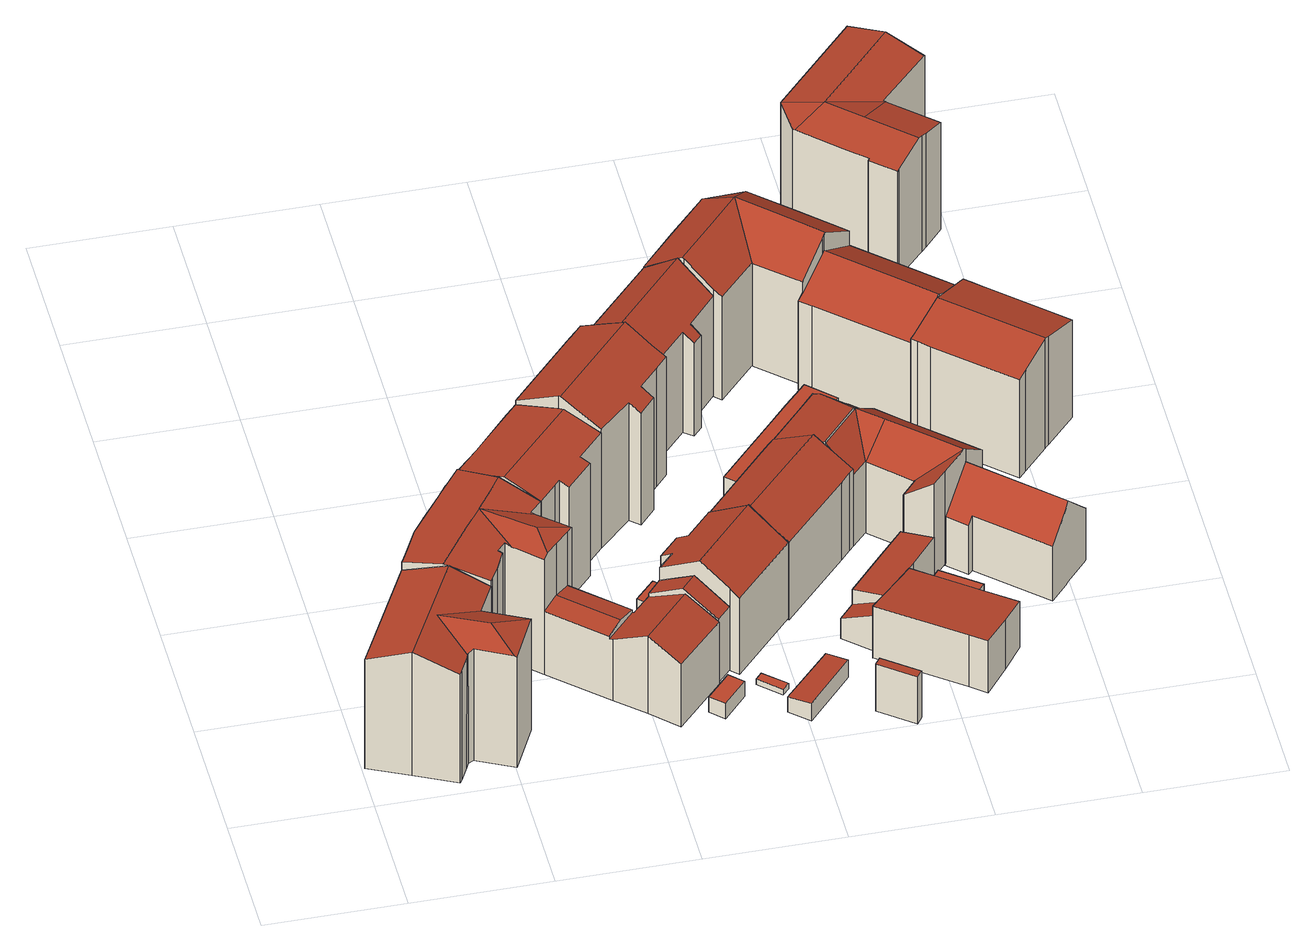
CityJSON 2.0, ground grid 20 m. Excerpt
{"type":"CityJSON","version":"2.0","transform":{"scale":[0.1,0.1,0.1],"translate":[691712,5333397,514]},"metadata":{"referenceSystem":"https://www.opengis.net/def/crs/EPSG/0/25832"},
"CityObjects":{
"building1":{"type":"Building","attributes":{"Gemeindeschluessel":"09162000","HoeheDach":"536.540","HoeheGrund":"514.800","Methode":"2000","NiedrigsteTraufeDesGebaeudes":"533.957","Geometrietyp2DReferenz":"3000","function":"31001_1000","roofType":"3100","measuredHeight":21.74,"storeysAboveGround":5},"geometry":[{"type":"MultiSurface","lod":"2","boundaries":[[[0,1,2,3]],[[4,5,6,7]],[[8,9,10,11]],[[1,12,13,14,2]],[[15,9,8,16,17]],[[16,18,19,3,2,14,20,6,5,17]],[[21,7,6,20,22]],[[21,22,23,24]],[[10,25,26,27,11]],[[28,29,13,12]],[[14,13,29,30,31,23,22,20]],[[18,16,8,11,27,32]],[[27,26,33,32]],[[15,17,5,4]],[[34,33,26,25]],[[35,31,30,36]],[[33,34,0,3,19]],[[10,9,15,4,7,21,24,35,36,28,12,1,0,34,25]],[[18,32,33,19]],[[24,23,31,35]],[[36,30,29,28]]],"semantics":{"surfaces":[{"type":"WallSurface"},{"type":"RoofSurface"},{"type":"GroundSurface"}],"values":[0,0,0,0,0,1,0,0,0,0,1,1,1,0,0,0,0,2,1,0,0]}}]},
"building2":{"type":"Building","attributes":{"Gemeindeschluessel":"09162000","HoeheDach":"536.636","HoeheGrund":"514.870","Methode":"2000","NiedrigsteTraufeDesGebaeudes":"535.066","Geometrietyp2DReferenz":"3000","function":"31001_9998","roofType":"3100","measuredHeight":21.77,"storeysAboveGround":5},"geometry":[{"type":"MultiSurface","lod":"2","boundaries":[[[37,38,39,40]],[[41,42,43,44,45,46,47,48]],[[43,49,50,51,52,44]],[[53,54,55,56,57,58]],[[59,60,61,62]],[[63,64,65,66]],[[67,68,38,37]],[[69,70,62,61,71,72]],[[66,65,73,74]],[[52,51,75,76,55,54]],[[77,40,39,78,79,80]],[[46,45,44,52,54,53,58]],[[73,81,82,83,84,85,86,74]],[[87,88,89,90]],[[91,50,49,43,42,41,48,92,93,87,90,67,37,40,77,80,63,66,74,86,85,84,94,95,96,97,59,62,70,69,98,99,100,101]],[[93,92,48,47,102,103]],[[93,103,88,87]],[[91,75,51,50]],[[78,104,58,105,106,107,108,109,83,82,81,73,65,64,79]],[[101,76,75,91]],[[90,89,68,67]],[[80,79,64,63]],[[106,60,59,97,96,107]],[[39,38,68,89,88,103,102,47,46,58,104,78]],[[57,72,71,61,60,106,105,58]],[[57,56,55,76,101,100,99,98,69,72]],[[83,109,108,107,96,95,94,84]]],"semantics":{"surfaces":[{"type":"WallSurface"},{"type":"RoofSurface"},{"type":"GroundSurface"}],"values":[0,0,0,1,0,0,0,0,0,1,0,1,0,0,2,0,0,0,1,0,0,0,0,1,1,0,0]}}]},
"building3":{"type":"Building","attributes":{"Gemeindeschluessel":"09162000","HoeheDach":"536.956","HoeheGrund":"514.900","Methode":"1000","NiedrigsteTraufeDesGebaeudes":"534.713","Geometrietyp2DReferenz":"3000","function":"31001_1000","roofType":"3100","measuredHeight":22.06,"storeysAboveGround":6},"geometry":[{"type":"MultiSurface","lod":"2","boundaries":[[[110,61,111,112,113,114,115,116,117,118,119]],[[120,117,116,121]],[[122,119,118,123,124,125,126,127,128]],[[121,116,115,129]],[[129,115,114,130]],[[121,129,130,131,132,133,62,134,135,59,96,136,137,138,139,140,141,120]],[[62,133,132,112,111,61]],[[136,127,126,137]],[[96,128,127,136]],[[118,117,120,141,140,123]],[[131,113,112,132]],[[126,125,124,139,138,137]],[[135,134,62,61,110,119,122,59]],[[130,114,113,131]],[[123,140,139,124]],[[59,122,128,96]]],"semantics":{"surfaces":[{"type":"RoofSurface"},{"type":"WallSurface"},{"type":"GroundSurface"}],"values":[0,1,0,1,1,2,1,1,1,1,1,1,1,1,1,1]}}]},
"building4":{"type":"Building","attributes":{"Gemeindeschluessel":"09162000","HoeheDach":"528.580","HoeheGrund":"514.870","Methode":"2000","NiedrigsteTraufeDesGebaeudes":"525.490","Geometrietyp2DReferenz":"3000","function":"31001_9998","roofType":"3100","measuredHeight":13.71,"storeysAboveGround":3},"geometry":[{"type":"MultiSurface","lod":"2","boundaries":[[[142,143,43,50,91,144,145,146,147,148,149,150]],[[149,151,152,150]],[[153,154,155,156,157,158,159,160,161]],[[50,43,162,163,164]],[[144,91,165,166,156,155]],[[145,154,153,146]],[[148,147,146,153,161,167]],[[142,150,152,160,159]],[[168,169,163,162]],[[148,167,151,149]],[[43,143,158,157,168,162]],[[169,166,165,164,163]],[[144,155,154,145]],[[157,156,166,169,168]],[[152,151,167,161,160]],[[142,159,158,143]],[[50,164,165,91]]],"semantics":{"surfaces":[{"type":"GroundSurface"},{"type":"WallSurface"},{"type":"RoofSurface"}],"values":[0,1,2,1,1,1,1,1,2,1,1,2,1,1,2,1,1]}}]},
"building5":{"type":"Building","attributes":{"Gemeindeschluessel":"09162000","HoeheDach":"517.200","HoeheGrund":"515.020","Methode":"2000","NiedrigsteTraufeDesGebaeudes":"517.200","Geometrietyp2DReferenz":"3000","function":"51009_1610","roofType":"1000","measuredHeight":2.18},"geometry":[{"type":"MultiSurface","lod":"2","boundaries":[[[170,171,172,173]],[[174,175,176,177]],[[173,172,175,174]],[[177,176,171,170]],[[171,176,175,172]],[[173,174,177,170]]],"semantics":{"surfaces":[{"type":"WallSurface"},{"type":"RoofSurface"},{"type":"GroundSurface"}],"values":[0,0,0,0,1,2]}}]},
"building6":{"type":"Building","attributes":{"Gemeindeschluessel":"09162000","HoeheDach":"529.442","HoeheGrund":"515.071","Methode":"1000","NiedrigsteTraufeDesGebaeudes":"526.229","Geometrietyp2DReferenz":"3000","function":"31001_1000","roofType":"3100","measuredHeight":14.37,"storeysAboveGround":4},"geometry":[{"type":"MultiSurface","lod":"2","boundaries":[[[178,179,180,181,182]],[[178,182,183,184]],[[185,181,180,186]],[[182,181,185,183]],[[183,185,186,187,184]],[[186,180,179,187]],[[184,187,179,178]]],"semantics":{"surfaces":[{"type":"WallSurface"},{"type":"GroundSurface"},{"type":"RoofSurface"}],"values":[0,1,2,0,0,2,0]}}]},
"building7":{"type":"Building","attributes":{"Gemeindeschluessel":"09162000","HoeheDach":"517.577","HoeheGrund":"514.920","Methode":"1000","NiedrigsteTraufeDesGebaeudes":"517.577","Geometrietyp2DReferenz":"3000","function":"31001_2000","roofType":"1000","measuredHeight":2.66},"geometry":[{"type":"MultiSurface","lod":"2","boundaries":[[[188,189,190,191]],[[191,190,192,193]],[[188,191,193,194]],[[194,195,189,188]],[[193,192,195,194]],[[195,192,190,189]]],"semantics":{"surfaces":[{"type":"WallSurface"},{"type":"GroundSurface"},{"type":"RoofSurface"}],"values":[0,0,1,0,0,2]}}]},
"building8":{"type":"Building","attributes":{"Gemeindeschluessel":"09162000","HoeheDach":"518.031","HoeheGrund":"515.200","Methode":"1000","NiedrigsteTraufeDesGebaeudes":"518.031","Geometrietyp2DReferenz":"3000","function":"31001_1000","roofType":"1000","measuredHeight":2.83,"storeysAboveGround":1},"geometry":[{"type":"MultiSurface","lod":"2","boundaries":[[[196,197,198,199]],[[197,200,201,198]],[[199,202,203,196]],[[198,201,202,199]],[[202,201,200,203]],[[196,203,200,197]]],"semantics":{"surfaces":[{"type":"GroundSurface"},{"type":"WallSurface"},{"type":"RoofSurface"}],"values":[0,1,1,1,2,1]}}]},
"building9":{"type":"Building","attributes":{"Gemeindeschluessel":"09162000","HoeheDach":"539.087","HoeheGrund":"514.920","Methode":"2000","NiedrigsteTraufeDesGebaeudes":"534.581","Geometrietyp2DReferenz":"3000","function":"31001_1000","roofType":"3100","measuredHeight":24.17,"storeysAboveGround":4},"geometry":[{"type":"MultiSurface","lod":"2","boundaries":[[[204,205,206,207,208,209]],[[210,211,212,213]],[[214,215,216,217]],[[218,219,215,214]],[[220,120,221,222,223,140]],[[221,224,225,226,227,228,229,216,215,219,230,222]],[[231,211,210,232,207,206]],[[230,219,218,233,213,212]],[[217,216,229,234]],[[217,234,235,236,237,238,239,120,220,140,139,209,208,207,232,210,213,233,218,214]],[[238,237,226,225,224,239]],[[239,224,221,120]],[[228,227,236,235,234,229]],[[236,227,226,237]],[[223,222,230,212,211,231,206,205,204,240]],[[139,240,204,209]],[[140,223,240,139]]],"semantics":{"surfaces":[{"type":"WallSurface"},{"type":"RoofSurface"},{"type":"GroundSurface"}],"values":[0,0,0,0,0,1,0,0,0,2,0,0,0,0,1,0,0]}}]},
"building10":{"type":"Building","attributes":{"Gemeindeschluessel":"09162000","HoeheDach":"532.330","HoeheGrund":"515.040","Methode":"2000","NiedrigsteTraufeDesGebaeudes":"527.219","Geometrietyp2DReferenz":"3000","function":"31001_1000","roofType":"3100","measuredHeight":17.29,"storeysAboveGround":5},"geometry":[{"type":"MultiSurface","lod":"2","boundaries":[[[241,242,243,244,245,246,247,248]],[[249,250,251,252,253,254,255,256]],[[248,247,257,258]],[[259,260,256,255]],[[261,243,242,241,248,258,262,263,264,265,266,259,255,254,253,252]],[[246,245,249,256,260,267,268,269,270,271,257,247]],[[244,272,251,250,249,245]],[[261,272,244,243]],[[268,267,266,265,264,269]],[[262,258,257,271,270,263]],[[252,251,272,261]],[[263,270,269,264]],[[266,267,260,259]]],"semantics":{"surfaces":[{"type":"WallSurface"},{"type":"GroundSurface"},{"type":"RoofSurface"}],"values":[0,0,0,0,1,2,2,0,0,0,0,0,0]}}]},
"building11":{"type":"Building","attributes":{"Gemeindeschluessel":"09162000","HoeheDach":"515.950","HoeheGrund":"514.950","Methode":"2000","NiedrigsteTraufeDesGebaeudes":"515.950","Geometrietyp2DReferenz":"3000","function":"51009_1610","roofType":"1000","measuredHeight":1},"geometry":[{"type":"MultiSurface","lod":"2","boundaries":[[[273,274,275,276]],[[277,278,279,280]],[[276,277,280,273]],[[275,278,277,276]],[[274,279,278,275]],[[273,280,279,274]]],"semantics":{"surfaces":[{"type":"GroundSurface"},{"type":"RoofSurface"},{"type":"WallSurface"}],"values":[0,1,2,2,2,2]}}]},
"building12":{"type":"Building","attributes":{"Gemeindeschluessel":"09162000","HoeheDach":"517.724","HoeheGrund":"514.570","Methode":"1000","NiedrigsteTraufeDesGebaeudes":"517.312","Geometrietyp2DReferenz":"3000","function":"31001_2000","roofType":"1000","measuredHeight":3.15},"geometry":[{"type":"MultiSurface","lod":"2","boundaries":[[[281,282,283,284]],[[283,282,285,286]],[[284,283,286,287]],[[287,288,281,284]],[[288,285,282,281]],[[287,286,285,288]]],"semantics":{"surfaces":[{"type":"WallSurface"},{"type":"RoofSurface"},{"type":"GroundSurface"}],"values":[0,1,0,2,0,0]}}]},
"building13":{"type":"Building","attributes":{"Gemeindeschluessel":"09162000","HoeheDach":"536.856","HoeheGrund":"514.980","Methode":"2000","NiedrigsteTraufeDesGebaeudes":"531.295","Geometrietyp2DReferenz":"3000","function":"31001_1000","roofType":"3100","measuredHeight":21.88,"storeysAboveGround":6},"geometry":[{"type":"MultiSurface","lod":"2","boundaries":[[[289,290,291,292]],[[293,294,295,296]],[[297,292,291,298]],[[298,291,290,299]],[[300,301,302,303]],[[299,290,304,305]],[[306,307,308,309]],[[310,311,312,313]],[[314,311,310,315,305,304]],[[316,303,302,317,307,306]],[[313,293,296,300,303,316,306,309,318,297,298,299,305,315,310]],[[318,309,308,289,292,297]],[[313,312,294,293]],[[296,295,301,300]],[[308,307,317,302,301,295,294,312,311,314,304,290,289]]],"semantics":{"surfaces":[{"type":"RoofSurface"},{"type":"WallSurface"},{"type":"GroundSurface"}],"values":[0,1,1,1,1,1,1,1,1,1,2,1,1,1,0]}}]},
"building14":{"type":"Building","attributes":{"Gemeindeschluessel":"09162000","HoeheDach":"522.608","HoeheGrund":"514.322","Methode":"1000","NiedrigsteTraufeDesGebaeudes":"522.478","Geometrietyp2DReferenz":"3000","function":"51009_1610","roofType":"1000","measuredHeight":8.29},"geometry":[{"type":"MultiSurface","lod":"2","boundaries":[[[319,320,321,322]],[[323,324,325,326]],[[321,320,325,324]],[[323,326,319,322]],[[326,325,320,319]],[[322,321,324,323]]],"semantics":{"surfaces":[{"type":"WallSurface"},{"type":"RoofSurface"},{"type":"GroundSurface"}],"values":[0,0,1,2,0,0]}}]},
"building15":{"type":"Building","attributes":{"Gemeindeschluessel":"09162000","HoeheDach":"531.886","HoeheGrund":"514.750","Methode":"1000","NiedrigsteTraufeDesGebaeudes":"528.393","Geometrietyp2DReferenz":"3000","function":"31001_1000","roofType":"3100","measuredHeight":17.14,"storeysAboveGround":4},"geometry":[{"type":"MultiSurface","lod":"2","boundaries":[[[327,328,329,330,331,332,333,334]],[[335,336,337,338,339,340,329,328]],[[330,329,340,341,342,343,344,331]],[[345,338,337,346]],[[347,333,332,348]],[[349,336,335,350]],[[341,340,339,351]],[[346,337,336,349]],[[351,339,338,345]],[[348,332,331,344]],[[352,353,350,335,328,327,334,354]],[[345,346,349,350,353,352,354,347,348,344,343,342,341,351]],[[354,334,333,347]]],"semantics":{"surfaces":[{"type":"RoofSurface"},{"type":"WallSurface"},{"type":"GroundSurface"}],"values":[0,0,1,1,1,1,1,1,1,1,1,2,1]}}]},
"building16":{"type":"Building","attributes":{"Gemeindeschluessel":"09162000","HoeheDach":"521.847","HoeheGrund":"514.500","Methode":"2000","NiedrigsteTraufeDesGebaeudes":"518.143","Geometrietyp2DReferenz":"3000","function":"31001_1000","roofType":"2100","measuredHeight":7.35,"storeysAboveGround":2},"geometry":[{"type":"MultiSurface","lod":"2","boundaries":[[[355,356,357,358]],[[359,360,361,362,363,364,365]],[[359,365,366,367]],[[366,368,369,370,371,372,367]],[[358,357,373,374]],[[361,360,359,367,372,371,355,358,374]],[[371,370,356,355]],[[364,363,369,368]],[[374,373,362,361]],[[363,362,373,357,356,370,369]],[[365,364,368,366]]],"semantics":{"surfaces":[{"type":"WallSurface"},{"type":"GroundSurface"},{"type":"RoofSurface"}],"values":[0,0,0,0,0,1,0,0,0,2,2]}}]},
"building17":{"type":"Building","attributes":{"Gemeindeschluessel":"09162000","HoeheDach":"531.456","HoeheGrund":"514.780","Methode":"2000","NiedrigsteTraufeDesGebaeudes":"518.428","Geometrietyp2DReferenz":"3000","function":"31001_2000","roofType":"1000","measuredHeight":16.68},"geometry":[{"type":"MultiSurface","lod":"2","boundaries":[[[375,376,377,378,379,380,381,382,383]],[[383,382,381,384,385,386]],[[387,388,389,390,391,392]],[[380,393,394,387,392,384,381]],[[395,396,341,343,344,397,398,399,400,401,402,389,388,387,394,393,403,404,405,406]],[[404,407,408,405]],[[402,409,390,389]],[[397,344,375,383,386,410,398]],[[379,407,404,403,393,380]],[[401,411,409,402]],[[343,341,377,376,375,344]],[[378,412,413,408,407,379]],[[410,414,415,411,401,400,399,398]],[[406,413,412,395]],[[405,408,413,406]],[[341,396,395,412,378,377]],[[386,385,384,392,391,390,409,411,415,414,410]]],"semantics":{"surfaces":[{"type":"RoofSurface"},{"type":"WallSurface"},{"type":"GroundSurface"}],"values":[0,1,1,1,2,1,1,1,1,1,1,0,1,1,1,1,0]}}]},
"building18":{"type":"Building","attributes":{"Gemeindeschluessel":"09162000","HoeheDach":"523.505","HoeheGrund":"514.400","Methode":"2000","NiedrigsteTraufeDesGebaeudes":"522.512","Geometrietyp2DReferenz":"3000","function":"31001_1000","roofType":"1000","measuredHeight":9.11,"storeysAboveGround":3},"geometry":[{"type":"MultiSurface","lod":"2","boundaries":[[[416,417,418,419]],[[420,421,422,423]],[[424,425,426,427]],[[428,429,418,417,422,421,426,425,430,431]],[[432,433,429,428,431,434]],[[427,426,421,420]],[[416,419,433,432,434,435,424,427,420,423]],[[431,430,425,424,435,434]],[[423,422,417,416]],[[419,418,429,433]]],"semantics":{"surfaces":[{"type":"WallSurface"},{"type":"RoofSurface"},{"type":"GroundSurface"}],"values":[0,0,0,1,0,0,2,0,0,0]}}]},
"building19":{"type":"Building","attributes":{"Gemeindeschluessel":"09162000","HoeheDach":"522.330","HoeheGrund":"514.320","Methode":"2000","NiedrigsteTraufeDesGebaeudes":"522.330","Geometrietyp2DReferenz":"3000","function":"51009_1610","roofType":"1000","measuredHeight":8.01},"geometry":[{"type":"MultiSurface","lod":"2","boundaries":[[[436,437,438,439]],[[440,436,439,441]],[[439,438,442,441]],[[441,442,443,440]],[[442,438,437,443]],[[440,443,437,436]]],"semantics":{"surfaces":[{"type":"WallSurface"},{"type":"GroundSurface"},{"type":"RoofSurface"}],"values":[0,1,0,0,2,0]}}]},
"building20":{"type":"Building","attributes":{"Gemeindeschluessel":"09162000","HoeheDach":"537.296","HoeheGrund":"514.870","Methode":"1000","NiedrigsteTraufeDesGebaeudes":"532.989","Geometrietyp2DReferenz":"3000","function":"31001_1000","roofType":"3100","measuredHeight":22.43,"storeysAboveGround":6},"geometry":[{"type":"MultiSurface","lod":"2","boundaries":[[[444,445,446,447,448,449,450,451,445]],[[452,453,454,455,449,448]],[[450,449,455,456,457,451]],[[458,459,460,461,445,451,462,463]],[[456,455,454,464,465,457]],[[466,467,446,445,444,468]],[[469,470,458,463,471,472]],[[473,474,466,468,444,445,461,460]],[[475,447,446,467]],[[476,459,458,470]],[[452,448,447,475]],[[451,457,477]],[[473,460,459,476]],[[471,463,462,451,477,478,479]],[[472,471,479,480]],[[479,478,477,481,482,480]],[[453,452,475,467,466,468,466,474,473,476,470,469,472,480,482,481,465,464,454]],[[481,477,457,465]]],"semantics":{"surfaces":[{"type":"RoofSurface"},{"type":"WallSurface"},{"type":"GroundSurface"}],"values":[0,1,0,0,1,1,1,1,1,1,1,0,1,0,1,1,2,1]}}]},
"building21":{"type":"Building","attributes":{"Gemeindeschluessel":"09162000","HoeheDach":"531.235","HoeheGrund":"514.800","Methode":"1000","NiedrigsteTraufeDesGebaeudes":"527.255","Geometrietyp2DReferenz":"3000","function":"31001_1000","roofType":"3100","measuredHeight":16.43,"storeysAboveGround":3},"geometry":[{"type":"MultiSurface","lod":"2","boundaries":[[[483,484,485,486,487,488,489,490]],[[491,492,493,395,494,341]],[[351,495,491,341]],[[496,497,498]],[[493,497,499,490,489,406,500,395]],[[501,502,503,504,505,506,507,508,509,510]],[[511,510,509,508,512,513,514]],[[515,516,517,513,512,518,498,519]],[[501,510,511,520]],[[496,521,507,506,485,484,483,490,499,497]],[[486,485,506,505]],[[351,522,519,498,523,495]],[[514,513,517,524]],[[495,523,498,497,493,492,491]],[[520,511,514,524]],[[518,512,508,507,521,496,498]],[[505,504,503,502,501,520,524,517,516,515,519,522,351,341,494,395,500,406,489,488,487,486]]],"semantics":{"surfaces":[{"type":"WallSurface"},{"type":"RoofSurface"},{"type":"GroundSurface"}],"values":[0,0,0,1,0,0,1,0,0,1,0,0,0,1,0,1,2]}}]},
"building22":{"type":"Building","attributes":{"Gemeindeschluessel":"09162000","HoeheDach":"528.674","HoeheGrund":"514.540","Methode":"2000","NiedrigsteTraufeDesGebaeudes":"523.073","Geometrietyp2DReferenz":"3000","function":"31001_1000","roofType":"3100","measuredHeight":14.13,"storeysAboveGround":3},"geometry":[{"type":"MultiSurface","lod":"2","boundaries":[[[525,526,527,528]],[[528,527,529,530]],[[531,532,533,534,535,536,537,538]],[[539,540,541,542,543,544,545,546,547,548]],[[549,526,525,550,551,552,553,554,555,556]],[[556,555,554,533,532,531,538,543,542]],[[534,533,554,553]],[[557,558,530,529,559,560]],[[544,543,538,537]],[[557,560,539,548]],[[560,559,529,527,526,549,556,542,541,540,539]],[[552,551,550,525,528,530,558,557,548,547,546,545,544,537,536,535,534,553]]],"semantics":{"surfaces":[{"type":"WallSurface"},{"type":"RoofSurface"},{"type":"GroundSurface"}],"values":[0,0,0,0,0,1,0,0,0,0,1,2]}}]},
"building23":{"type":"Building","attributes":{"Gemeindeschluessel":"09162000","HoeheDach":"534.405","HoeheGrund":"514.950","Methode":"1000","NiedrigsteTraufeDesGebaeudes":"530.499","Geometrietyp2DReferenz":"3000","function":"31001_9998","roofType":"3100","measuredHeight":19.45,"storeysAboveGround":4},"geometry":[{"type":"MultiSurface","lod":"2","boundaries":[[[454,561,562,563]],[[564,565,566,567,568,569]],[[570,571,572,573,574,575]],[[572,571,570,576,565,564,569,577,467,475,578,452,454,563]],[[568,567,566,579,575,574,580,581,582,583]],[[574,573,562,561,584,580]],[[581,580,584,452,578,475]],[[565,576,570,575,579,566]],[[569,568,583,577]],[[577,583,582,467]],[[467,582,581,475]],[[563,562,573,572]],[[452,584,561,454]]],"semantics":{"surfaces":[{"type":"WallSurface"},{"type":"GroundSurface"},{"type":"RoofSurface"}],"values":[0,0,0,1,2,2,0,0,0,0,0,0,0]}}]},
"building24":{"type":"Building","attributes":{"Gemeindeschluessel":"09162000","HoeheDach":"517.876","HoeheGrund":"514.830","Methode":"2000","NiedrigsteTraufeDesGebaeudes":"517.333","Geometrietyp2DReferenz":"3000","function":"31001_2000","roofType":"3100","measuredHeight":3.05},"geometry":[{"type":"MultiSurface","lod":"2","boundaries":[[[585,586,587,588]],[[589,587,586,590]],[[591,592,590,586,585,593]],[[591,593,594,595]],[[594,588,587,589,596,595]],[[593,585,588,594]],[[592,591,595,596,589,590]]],"semantics":{"surfaces":[{"type":"RoofSurface"},{"type":"WallSurface"},{"type":"GroundSurface"}],"values":[0,1,1,1,1,0,2]}}]},
"building25":{"type":"Building","attributes":{"Gemeindeschluessel":"09162000","HoeheDach":"534.170","HoeheGrund":"514.930","Methode":"2000","NiedrigsteTraufeDesGebaeudes":"532.097","Geometrietyp2DReferenz":"3000","function":"31001_1000","roofType":"3100","measuredHeight":19.24,"storeysAboveGround":4},"geometry":[{"type":"MultiSurface","lod":"2","boundaries":[[[597,598,599,600,601,602,603,604,605,606]],[[604,603,607,572,608,570]],[[609,601,600,610]],[[611,599,598,612]],[[613,614,615,616]],[[565,605,604,570]],[[609,617,616,615,602,601]],[[616,617,609,610,611,612,618,619,565,570,608,572,563,620,621,613]],[[572,607,622,563]],[[563,622,623,620]],[[620,623,624,621]],[[602,615,614,624,623,622,607,603]],[[619,606,605,565]],[[612,598,597,618]],[[621,624,614,613]],[[618,597,606,619]],[[610,600,599,611]]],"semantics":{"surfaces":[{"type":"RoofSurface"},{"type":"WallSurface"},{"type":"GroundSurface"}],"values":[0,1,1,1,1,1,1,2,1,1,1,0,1,1,1,1,1]}}]},
"building26":{"type":"Building","attributes":{"Gemeindeschluessel":"09162000","HoeheDach":"535.536","HoeheGrund":"515.030","Methode":"1000","NiedrigsteTraufeDesGebaeudes":"533.860","Geometrietyp2DReferenz":"3000","function":"31001_1000","roofType":"3100","measuredHeight":20.51,"storeysAboveGround":5},"geometry":[{"type":"MultiSurface","lod":"2","boundaries":[[[625,626,627,628,629,630]],[[631,632,633,634]],[[635,636,637,638]],[[639,637,636,640,641,642,643,644,645]],[[646,645,644,625]],[[647,640,636,635]],[[648,641,640,647]],[[644,649,650,627,626,625]],[[651,646,625,630]],[[643,652,653,644]],[[654,655,656,657]],[[657,656,658,659]],[[650,633,632,660,628,627]],[[642,661,658,656,655,652,643]],[[653,652,655,654,662,663,631,634]],[[664,665,638,637,639,645,646,651]],[[648,666,667,661,642,641]],[[659,658,661,667]],[[653,634,633,650,649,644]],[[631,663,662,654,657,659,667,666,648,647,635,638,665,664,651,630,629,628,660,632]]],"semantics":{"surfaces":[{"type":"WallSurface"},{"type":"RoofSurface"},{"type":"GroundSurface"}],"values":[0,0,0,1,1,0,0,1,0,1,0,0,0,1,0,0,0,0,1,2]}}]}
},
"vertices":[
[175,131,8],[199,176,8],[199,176,202],[175,131,202],[123,20,8],[123,20,200],[120,15,200],[120,15,8],[139,51,201],[139,51,8],[148,56,8],[148,56,204],[147,204,8],[147,204,225],[148,204,225],[135,43,8],[138,50,200],[135,43,200],[111,115,221],[176,131,202],[62,44,225],[61,44,8],[61,44,225],[3,72,200],[3,72,8],[201,29,8],[201,29,202],[197,31,204],[91,237,8],[91,237,200],[17,98,200],[5,76,200],[177,83,221],[236,99,203],[236,99,8],[5,76,8],[17,98,8],
[199,176,9],[199,176,212],[147,205,225],[147,205,9],[241,236,9],[247,231,9],[277,203,9],[277,203,211],[247,231,212],[241,236,212],[233,244,214],[233,244,9],[284,211,9],[299,227,9],[299,227,214],[284,211,215],[268,261,226],[279,252,226],[325,258,213],[289,291,212],[286,294,212],[212,306,226],[253,361,9],[253,361,226],[299,317,212],[299,317,9],[93,240,9],[93,240,214],[104,261,213],[104,261,9],[201,179,9],[201,179,212],[281,298,9],[283,300,9],[283,300,213],[281,298,213],[121,295,212],[121,295,9],[319,248,213],[327,257,212],[141,208,9],[141,208,226],[91,237,214],[91,237,9],[137,316,212],[138,318,212],[168,357,212],[168,357,9],[138,318,9],[137,316,9],[226,226,9],[226,226,213],[213,200,212],[213,200,9],[319,248,9],[230,240,9],[221,230,9],[182,376,9],[185,379,9],[205,405,9],[252,362,9],[286,294,9],[289,291,9],[325,258,9],[327,257,9],[230,240,215],[221,230,215],[188,274,226],[235,338,226],[252,362,226],[205,405,212],[185,379,212],[182,376,212],
[274,341,223],[300,318,212],[324,344,212],[332,353,212],[343,342,207],[381,383,207],[370,393,212],[408,434,212],[365,472,230],[258,356,230],[408,434,9],[370,393,9],[253,361,228],[360,478,227],[311,521,207],[295,504,207],[239,442,207],[209,410,208],[205,405,208],[381,383,9],[343,342,9],[332,353,9],[324,344,9],[300,318,9],[274,341,9],[258,356,9],[209,410,9],[239,442,9],[295,504,9],[311,521,9],[360,478,9],[365,472,9],
[394,95,9],[354,131,9],[394,179,9],[420,205,9],[421,204,9],[459,169,9],[499,133,9],[499,132,9],[431,59,9],[499,132,118],[431,59,119],[421,204,117],[420,205,117],[394,179,116],[392,180,115],[350,135,115],[354,131,117],[394,95,146],[394,94,146],[461,167,146],[277,203,120],[298,226,125],[299,227,124],[319,248,120],[392,180,120],[499,133,119],[350,135,120],[371,158,125],
[395,239,10],[395,239,32],[313,315,32],[313,315,10],[327,330,10],[327,330,32],[409,253,32],[409,253,10],
[440,228,11],[440,228,122],[479,191,154],[519,155,122],[519,155,11],[499,133,11],[420,205,11],[499,133,122],[459,169,154],[420,205,122],
[473,80,9],[473,80,36],[508,118,36],[508,118,9],[527,100,36],[527,100,9],[492,62,9],[492,62,36],
[423,289,12],[452,320,12],[479,295,12],[450,264,12],[452,320,40],[479,295,40],[450,264,40],[423,289,40],
[410,629,214],[428,648,214],[428,649,214],[428,649,9],[428,648,9],[410,629,9],[468,612,9],[468,612,243],[476,604,249],[476,604,9],[525,559,9],[525,559,217],[507,539,217],[507,539,9],[508,574,9],[508,574,229],[362,475,9],[408,434,218],[362,475,251],[360,478,249],[456,481,216],[459,478,214],[470,468,206],[493,494,206],[483,504,214],[479,508,217],[479,602,251],[459,621,236],[459,621,9],[479,602,9],[479,508,9],[483,504,9],[493,494,9],[470,468,9],[459,478,9],[456,481,9],[311,521,214],
[479,191,10],[485,186,10],[519,155,10],[519,155,154],[485,186,183],[479,191,178],[440,228,144],[440,228,10],[573,282,183],[574,282,183],[618,240,143],[618,240,10],[574,282,10],[573,282,10],[530,322,10],[530,322,145],[463,252,144],[463,252,10],[529,323,10],[529,323,144],[530,144,10],[459,256,10],[450,264,10],[479,295,10],[487,287,10],[492,283,10],[492,283,144],[487,287,140],[479,295,132],[450,264,132],[459,256,140],[530,144,144],
[547,120,9],[556,130,9],[587,102,9],[577,92,9],[577,92,19],[587,102,19],[556,130,19],[547,120,19],
[670,110,6],[670,110,37],[603,36,37],[603,36,6],[645,134,33],[576,60,33],[576,60,6],[645,134,6],
[467,612,229],[581,737,229],[543,773,188],[428,649,188],[591,640,10],[591,640,173],[578,626,173],[578,626,10],[428,649,10],[543,773,10],[581,737,10],[565,637,10],[565,637,186],[508,574,186],[508,574,10],[588,730,221],[588,730,10],[476,604,10],[476,604,219],[468,612,228],[468,612,10],[621,699,10],[621,699,186],[579,651,186],[579,651,10],[620,700,187],[620,700,10],[506,576,10],[506,576,187],[467,612,10],
[748,13,3],[748,13,85],[740,2,86],[740,2,3],[691,40,3],[691,40,86],[699,51,85],[699,51,3],
[574,282,178],[574,281,179],[690,405,179],[689,406,178],[645,447,144],[638,440,144],[624,425,144],[530,322,144],[618,240,145],[619,239,144],[714,341,144],[728,357,144],[735,364,144],[703,393,169],[703,393,8],[690,405,8],[689,406,8],[645,447,8],[728,357,8],[714,341,8],[624,425,8],[638,440,8],[619,239,8],[618,240,8],[735,364,8],[574,282,8],[574,281,8],[530,322,8],
[788,314,5],[788,314,67],[791,311,68],[791,311,5],[717,155,5],[738,179,5],[787,234,5],[787,234,78],[738,179,78],[738,179,68],[717,155,68],[678,190,41],[678,190,5],[699,214,41],[699,214,67],[748,269,67],[748,269,5],[699,214,5],[826,280,78],[826,280,5],
[645,447,136],[689,406,165],[703,393,175],[755,450,175],[727,528,139],[723,532,136],[719,536,134],[693,507,134],[641,451,133],[719,536,44],[693,507,44],[641,451,44],[705,549,8],[709,553,8],[773,621,8],[773,621,44],[709,553,44],[705,549,44],[723,532,8],[719,536,8],[756,451,8],[755,450,8],[641,451,8],[589,499,8],[641,556,8],[671,588,8],[702,622,8],[735,657,8],[727,528,8],[754,503,8],[760,505,8],[785,482,8],[754,503,139],[760,505,134],[735,657,44],[589,499,44],[702,622,44],[756,451,173],[785,482,134],[641,556,44],[671,588,44],
[877,82,4],[877,82,90],[845,41,95],[845,41,4],[859,157,4],[859,157,85],[906,121,85],[906,121,4],[778,219,4],[778,219,85],[806,198,85],[806,198,4],[714,142,95],[822,59,95],[740,176,91],[711,144,95],[714,142,4],[822,59,4],[711,144,4],[740,176,4],
[815,209,3],[815,209,83],[868,168,83],[868,168,3],[806,198,3],[859,157,3],[859,157,83],[806,198,83],
[685,749,190],[685,748,190],[742,696,190],[777,733,227],[781,738,231],[783,739,233],[726,793,233],[681,835,233],[781,738,9],[783,739,9],[825,783,9],[825,783,190],[767,837,190],[709,891,190],[588,730,232],[621,699,199],[631,690,190],[684,748,190],[640,790,233],[587,732,233],[767,837,9],[709,891,9],[685,748,9],[742,696,9],[685,749,9],[587,732,9],[588,730,9],[581,737,228],[581,737,9],[631,690,9],[684,748,9],[777,733,9],[621,699,9],[649,889,190],[595,831,190],[543,773,190],[543,773,9],[649,889,9],[595,831,9],
[824,459,133],[878,409,133],[913,376,133],[913,376,8],[878,409,8],[824,459,8],[792,490,8],[792,490,133],[703,393,172],[724,417,172],[756,451,172],[724,417,8],[735,364,133],[791,423,172],[758,453,172],[757,387,133],[785,482,141],[758,453,8],[846,303,8],[876,335,8],[879,339,8],[880,340,8],[883,344,8],[883,344,168],[880,340,172],[879,339,172],[876,335,171],[846,303,171],[826,280,172],[812,336,133],[812,335,133],[791,311,133],[811,336,8],[812,336,8],[812,335,8],[811,336,133],[757,387,8],[826,280,8],[845,373,172],[756,387,8],[756,387,133],[791,311,8],
[969,201,5],[969,201,101],[969,202,101],[969,202,5],[879,285,101],[879,285,5],[989,308,98],[993,305,98],[1028,273,97],[1028,273,5],[993,305,5],[989,308,5],[913,376,5],[913,376,100],[846,303,91],[850,308,98],[876,335,136],[883,343,147],[883,344,146],[883,344,5],[883,343,5],[876,335,5],[850,308,5],[846,303,5],[993,228,138],[993,228,5],[998,235,5],[1029,271,5],[1030,272,5],[1030,272,97],[1029,271,98],[998,235,147],[872,278,5],[877,283,5],[877,283,98],[872,278,91],
[825,783,165],[953,665,165],[953,665,9],[864,569,9],[865,569,9],[865,569,165],[864,569,165],[750,674,165],[750,674,9],[905,612,9],[909,617,9],[910,617,9],[910,617,204],[909,617,204],[905,612,200],[892,598,9],[734,688,9],[780,736,9],[892,598,189],[780,736,204],[777,733,202],[742,696,172],[734,688,165],[781,738,202],
[946,412,39],[957,423,33],[916,461,33],[907,450,39],[916,461,8],[957,423,8],[936,401,8],[946,412,8],[936,401,33],[897,438,33],[897,438,8],[907,450,8],
[866,555,181],[881,541,181],[981,449,181],[992,461,186],[1026,498,201],[1028,501,202],[906,613,202],[905,612,201],[865,569,184],[858,562,181],[910,617,200],[906,613,9],[1026,498,9],[992,461,9],[981,449,9],[881,541,9],[1076,552,9],[1076,552,181],[1033,506,199],[1033,506,9],[1028,501,9],[866,555,9],[858,562,9],[961,658,9],[977,643,9],[953,665,181],[961,658,181],[977,643,181],
[792,1046,199],[840,1098,199],[912,1176,199],[912,1176,10],[840,1098,10],[792,1046,10],[926,1019,10],[999,1095,10],[999,1095,199],[926,1019,199],[879,906,10],[879,906,199],[881,908,200],[881,908,10],[852,935,200],[912,875,199],[914,877,200],[951,917,215],[889,975,215],[845,1016,215],[798,986,200],[795,989,199],[912,875,10],[914,877,10],[884,1058,215],[955,1135,215],[795,989,10],[928,1017,199],[927,1017,199],[928,1016,10],[928,1016,199],[990,959,199],[990,959,10],[963,929,210],[963,929,10],[955,1135,10],[955,921,214],[928,1017,10],[927,1017,10],[798,986,10],[852,935,10],[951,917,10],[955,921,10]
]}
